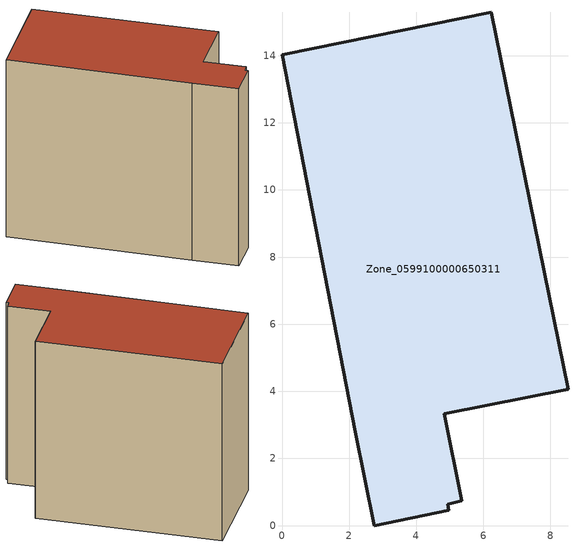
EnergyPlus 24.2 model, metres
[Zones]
Zone_0599100000650311
 floor ground (C_G): 4.97,0.45 2.74,0 2.18,2.8 0,14.03 6.24,15.29 8.52,4.07 4.83,3.33 5.35,0.73 4.95,0.64 z0
 wall outside (C_F): 2.18,2.8 2.74,0 4.97,0.45 4.95,0.64 5.35,0.73 4.83,3.33 8.52,4.07 6.24,15.29 0,14.03 2.18,2.8 z0:12.07
 roof outside (C_R): 2.74,0 4.97,0.45 4.95,0.64 5.35,0.73 4.83,3.33 8.52,4.07 6.24,15.29 0,14.03 2.18,2.8 z12.07
[BUILDING]
Pand.0599100000650311: North Axis=0; Terrain=City; Loads Convergence Tolerance Value=0.04; Temperature Convergence Tolerance Value=0.4; Solar Distribution=FullExterior; Maximum Number of Warmup Days=25; Minimum Number of Warmup Days=1
[Site:Location]
Rotterdam.The.Hague.AP_ZH_NLD Design_Conditions: Latitude=51.96; Longitude=4.45; Time Zone=1; Elevation=-4.5
[SITE:GROUNDTEMPERATURE:BUILDINGSURFACE]
18, 18, 18, 18, 18, 18, 18, 18, 18, 18, 18, 18
[MATERIAL] Thermal Absorptance=0.9; Solar Absorptance=0.7; Visible Absorptance=0.7
Name | Roughness | Thickness | Conductivity | Density | Specific Heat
G.TI.1946 | MediumSmooth | 0.15 | 1 | 540 | 1210
F.TI.1946 | Rough | 0.3 | 0.857143 | 1920 | 840
R.TI.1946 | MediumRough | 0.2 | 0.1 | 1500 | 1000
[CONSTRUCTION]
C_G: G.TI.1946
C_F: F.TI.1946
C_R: R.TI.1946
[ZONE]
Zone_0599100000650311: Type=1; Multiplier=1; Ceiling Height=Autocalculate; Volume=Autocalculate; Floor Area=autocalculate; Part of Total Floor Area=Yes
[ZONEINFILTRATION:DESIGNFLOWRATE]
Infil_Zone_0599100000650311: Zone or ZoneList or Space or SpaceList=Zone_0599100000650311; Schedule=AlwaysOn; Design Flow Rate Calculation Method=Flow/Area; Flow Rate per Floor Area=0.003; Constant Term Coefficient=1; Temperature Term Coefficient=0; Velocity Term Coefficient=0; Velocity Squared Term Coefficient=0
[HVACTEMPLATE:ZONE:IDEALLOADSAIRSYSTEM]
Zone_0599100000650311: Maximum Heating Supply Air Temperature=50; Minimum Cooling Supply Air Temperature=13; Maximum Heating Supply Air Humidity Ratio=0.0156; Minimum Cooling Supply Air Humidity Ratio=0.0077; Heating Limit=NoLimit; Cooling Limit=NoLimit; Dehumidification Control Type=ConstantSensibleHeatRatio; Cooling Sensible Heat Ratio=0.7; Dehumidification Setpoint=60; Humidification Control Type=None; Humidification Setpoint=30; Outdoor Air Method=None; Outdoor Air Flow Rate per Person=0.00944; Outdoor Air Flow Rate per Zone Floor Area=0; Outdoor Air Flow Rate per Zone=0; Demand Controlled Ventilation Type=None; Outdoor Air Economizer Type=NoEconomizer; Heat Recovery Type=None; Sensible Heat Recovery Effectiveness=0.7; Latent Heat Recovery Effectiveness=0.65
[ZONECONTROL:THERMOSTAT]
ThermostatControl_Zone_0599100000650311: Zone or ZoneList=Zone_0599100000650311; Control Type Schedule=DualSetpointControlType; Control 1=Thermostat_Zone_0599100000650311; Temperature Difference Between Cutout And Setpoint=0
[THERMOSTATSETPOINT:DUALSETPOINT]
Thermostat_Zone_0599100000650311: Heating Setpoint Temperature Schedule=HeatingSetpoint_Zone_0599100000650311; Cooling Setpoint Temperature Schedule=CoolingSetpoint_Zone_0599100000650311
[SCHEDULE:COMPACT]
HeatingSetpoint_Zone_0599100000650311: Through: 12/31, For: AllDays, Until: 24:00, 21
CoolingSetpoint_Zone_0599100000650311: Through: 12/31, For: AllDays, Until: 24:00, 24
DualSetpointControlType: Through: 12/31, For: AllDays, Until: 24:00, 4
AlwaysOn: Through: 12/31, For: AllDays, Until: 24:00, 1
